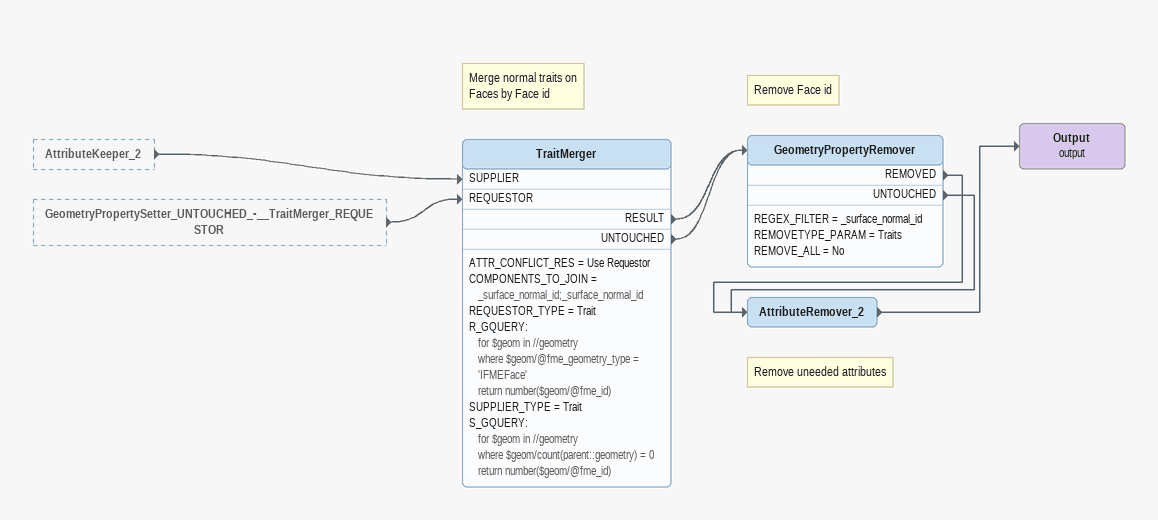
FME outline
AttributeKeeper_2 [outside]
    -> TraitMerger [SUPPLIER]
GeometryPropertySetter_UNTOUCHED_-__TraitMerger_REQUESTOR [outside]
    -> TraitMerger [REQUESTOR]
Note: Merge normal traits on / Faces by Face id
TraitMerger
    ATTR_CONFLICT_RES = Use Requestor
    COMPONENTS_TO_JOIN = _surface_normal_id;_surface_normal_id
    REQUESTOR_TYPE = Trait
    R_GQUERY:
      for $geom in //geometry
      where $geom/@fme_geometry_type = 'IFMEFace'
      return number($geom/@fme_id)
    SUPPLIER_TYPE = Trait
    S_GQUERY:
      for $geom in //geometry
      where $geom/count(parent::geometry) = 0
      return number($geom/@fme_id)
    RESULT -> GeometryPropertyRemover
    UNTOUCHED -> GeometryPropertyRemover
Note: Remove Face id
GeometryPropertyRemover
    REGEX_FILTER = _surface_normal_id
    REMOVETYPE_PARAM = Traits
    REMOVE_ALL = No
    REMOVED -> AttributeRemover_2
    UNTOUCHED -> AttributeRemover_2
Note: Remove uneeded attributes
AttributeRemover_2
    -> Output (output)
Output (output)
